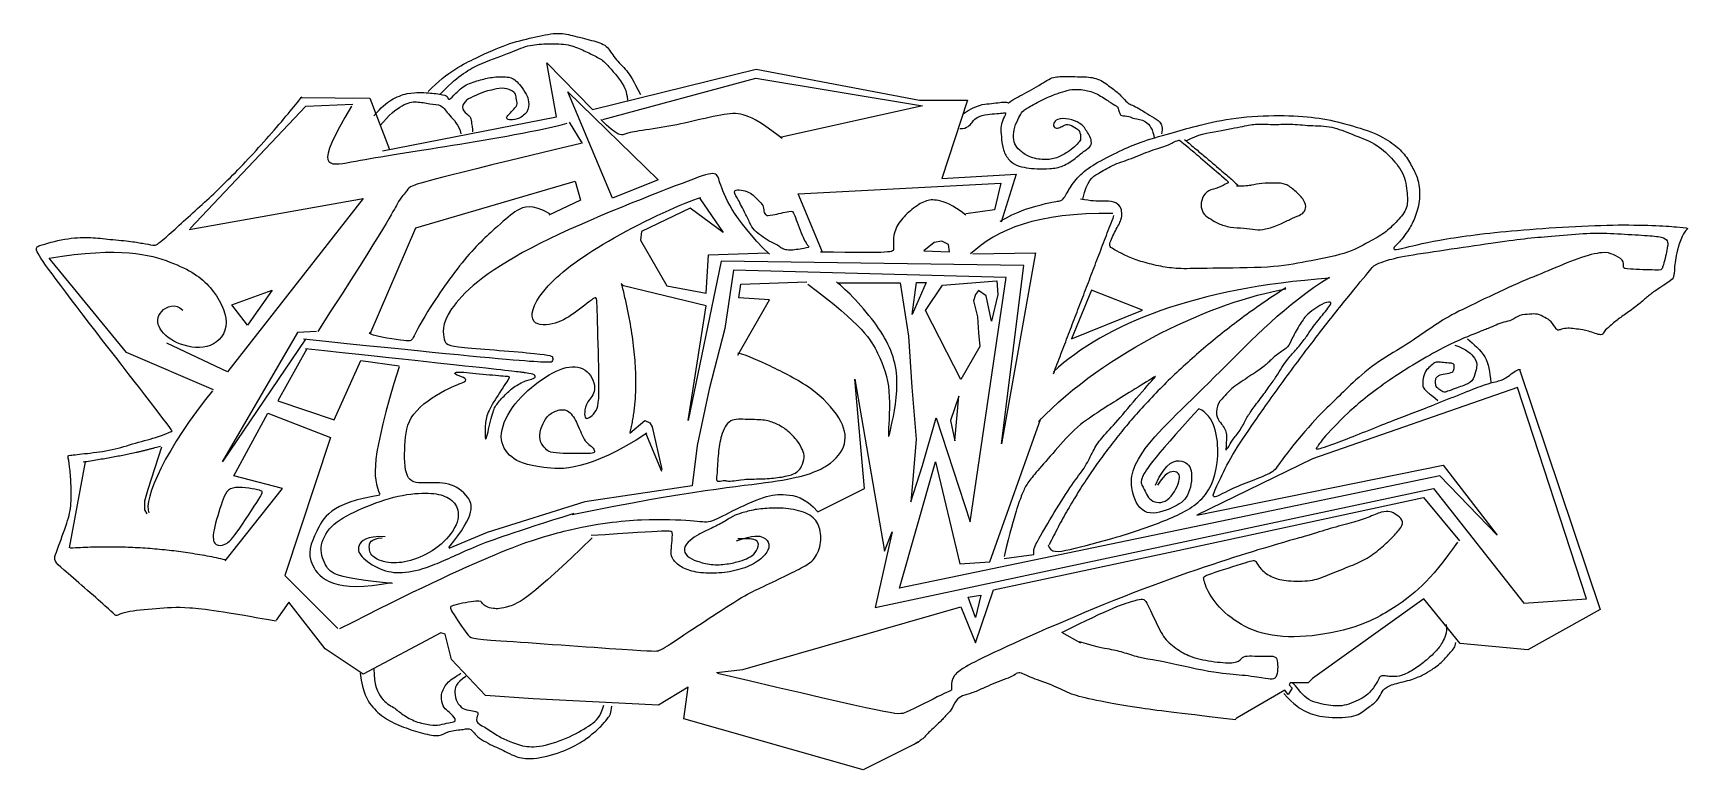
# Model space of a CAD drawing. Header units: millimetres. Extents: x -11.2 to 13.3, y -5.7 to 5.2.
import ezdxf

# ---------------------------------------------------------------- set-up
doc = ezdxf.new("R2010")
doc.units = ezdxf.units.MM
doc.header["$MEASUREMENT"] = 0
doc.layers.add('预设值', color=18, linetype='Continuous', true_color=0x000000)

msp = doc.modelspace()

# ---------------------------------------------------------------- linework, layer by layer
at = {"layer": '预设值'}
for p, q in [((-3.432, 3.935), (-3.573, 4.736)), ((-3.573, 4.736), (-2.898, 4.045)), ((-2.898, 4.045), (-0.481, 4.642)), ((-2.746, 3.898), (-0.486, 4.511)), ((-0.486, 4.511), (1.978, 4.102)), ((-0.481, 4.642), (1.936, 4.186)), ((-7.217, 4.225), (-6.193, 4.212)), ((-6.193, 4.212), (-5.902, 3.452)), ((-2.605, 2.737), (-3.264, 4.306)), ((-3.264, 4.306), (-1.93, 3.004)), ((1.936, 4.186), (2.642, 4.186)), ((2.642, 4.186), (2.265, 3.025)), ((-8.846, 2.288), (-7.135, 4.093)), ((-7.135, 4.093), (-6.444, 4.125)), ((-6.006, 3.433), (-3.432, 3.935)), ((1.978, 4.102), (-0.125, 3.632)), ((-5.509, 2.298), (-3.155, 2.988)), ((-3.155, 2.988), (-3.076, 2.706)), ((-1.93, 3.004), (-2.605, 2.737)), ((0.141, 2.8), (3.139, 2.957)), ((2.265, 3.025), (3.364, 3.088)), ((3.139, 2.957), (3.045, 2.564)), ((3.364, 3.088), (3.144, 2.382)), ((-8.861, 2.273), (-6.288, 2.728)), ((-6.288, 2.728), (-8.296, 0.17)), ((-3.076, 2.706), (-3.547, 2.486)), ((-1.312, 2.728), (-0.967, 2.226)), ((0.502, 1.937), (0.141, 2.8)), ((-1.454, 2.587), (-2.175, 2.241)), ((-0.967, 2.226), (-1.454, 2.587)), ((3.045, 2.564), (2.621, 2.502)), ((-6.184, 0.728), (-5.509, 2.298)), ((-2.175, 2.241), (-2.191, 2.116)), ((-2.191, 2.116), (-1.799, 1.441)), ((2.152, 2.081), (2, 1.958)), ((2, 1.958), (2.376, 1.942)), ((2.266, 2.099), (2.152, 2.081)), ((2.361, 2.052), (2.266, 2.099)), ((2.376, 1.942), (2.361, 2.052)), ((-9.787, 0.452), (-10.933, 1.849)), ((-0.998, 1.802), (-1.485, -0.552)), ((-1.218, 1.331), (-1.187, 1.896)), ((-1.187, 1.896), (-0.308, 1.927)), ((3.475, 1.739), (-0.998, 1.802)), ((2.721, 1.912), (3.647, 1.927)), ((3.647, 1.927), (3.145, -0.898)), ((3.145, -0.898), (3.475, 1.739)), ((-2.442, 1.44), (-2.474, 1.472)), ((-0.816, 1.67), (-0.942, 0.807)), ((3.218, 1.56), (-0.816, 1.67)), ((-0.706, 1.466), (0.267, 1.497)), ((0.722, 1.481), (1.648, 1.481)), ((1.648, 1.481), (1.774, 0.697)), ((2.031, 1.487), (1.827, 1.016)), ((1.827, 1.016), (1.89, 1.487)), ((1.89, 1.487), (2.031, 1.487)), ((2.276, 1.45), (3.076, 1.513)), ((2.684, -2.05), (3.218, 1.56)), ((3.076, 1.513), (3.092, 1.309)), ((-8.233, 1.157), (-7.637, 1.377)), ((-7.637, 1.377), (-7.998, 0.859)), ((-1.218, 1.143), (-2.442, 1.44)), ((-1.799, 1.441), (-1.218, 1.331)), ((-0.753, 0.414), (-0.282, 1.23)), ((-0.738, 1.262), (-0.706, 1.466)), ((-0.282, 1.23), (-0.738, 1.262)), ((2.025, 1.073), (2.276, 1.45)), ((2.762, 1.309), (2.731, 1.215)), ((2.809, 1.372), (2.762, 1.309)), ((2.919, 1.293), (2.809, 1.372)), ((2.998, 0.916), (2.919, 1.293)), ((3.092, 1.309), (2.998, 0.916)), ((4.478, 1.377), (4.18, 0.655)), ((5.232, 1.079), (4.478, 1.377)), ((-7.998, 0.859), (-8.233, 1.157)), ((-1.485, -0.552), (-1.218, 1.143)), ((2.543, 0.053), (2.025, 1.073)), ((2.731, 1.215), (2.794, 0.979)), ((2.794, 0.979), (2.809, 0.744)), ((4.18, 0.655), (5.232, 1.079)), ((-7.261, 0.75), (-8.375, -1.164)), ((-6.978, 0.766), (-7.261, 0.75)), ((-0.942, 0.807), (-1.177, -0.088)), ((2.809, 0.744), (2.825, 0.54)), ((-8.296, 0.17), (-9.191, 0.593)), ((-7.125, 0.508), (-7.549, -0.261)), ((1.774, 0.697), (1.821, -0.057)), ((2.825, 0.54), (2.543, 0.053)), ((-8.5, -0.097), (-9.787, 0.452)), ((-6.717, -0.543), (-6.325, 0.336)), ((-6.325, 0.336), (-5.76, 0.257)), ((1.12, -1.557), (0.979, 0.06)), ((0.979, 0.06), (1.419, -2.483)), ((10.803, 0.2), (11.996, -3.347)), ((-1.177, -0.088), (-1.35, -0.92)), ((1.821, -0.057), (1.883, -0.826)), ((2.517, -0.193), (2.392, -0.554)), ((2.455, -0.852), (2.517, -0.193)), ((10.773, -0.066), (7.744, -1.117)), ((11.793, -3.189), (10.773, -0.066)), ((-8.202, -1.368), (-7.7, -0.442)), ((-7.7, -0.442), (-6.774, -0.803)), ((-7.549, -0.261), (-6.717, -0.543)), ((-2.348, -0.741), (-2.128, -0.552)), ((-2.128, -0.552), (-2.05, -0.584)), ((-2.05, -0.584), (-2.019, -0.646)), ((-2.019, -0.646), (-1.877, -1.274)), ((1.978, -1.218), (2.182, -0.512)), ((2.182, -0.512), (2.684, -2.05)), ((2.392, -0.554), (2.455, -0.852)), ((2.972, -2.64), (3.726, -0.521)), ((-9.27, -0.945), (-9.474, -1.572)), ((-6.774, -0.803), (-7.449, -2.844)), ((-1.35, -0.92), (-1.428, -1.516)), ((1.883, -0.826), (1.836, -1.422)), ((1.638, -3.032), (2.172, -1.164)), ((1.805, -1.752), (1.978, -1.218)), ((2.172, -1.164), (2.533, -2.671)), ((7.744, -1.117), (6.033, -1.949)), ((6.033, -1.949), (9.674, -1.211)), ((9.674, -1.211), (10.475, -2.247)), ((-7.48, -1.557), (-8.202, -1.368)), ((9.627, -1.368), (1.638, -3.032)), ((1.836, -1.422), (1.805, -1.752)), ((10.475, -2.247), (9.627, -1.368)), ((-9.474, -1.572), (-9.521, -1.745)), ((-8.328, -2.624), (-7.48, -1.557)), ((-1.428, -1.516), (-3.013, -1.752)), ((0.43, -1.902), (1.12, -1.557)), ((1.277, -3.315), (9.533, -1.557)), ((5.682, -2.489), (9.386, -1.689)), ((9.386, -1.689), (9.919, -2.332)), ((9.533, -1.557), (10.867, -3.252)), ((-9.521, -1.745), (-9.521, -1.871)), ((-9.521, -1.871), (-9.489, -1.933)), ((-3.013, -1.752), (-4.457, -2.207)), ((1.528, -2.2), (1.277, -3.315)), ((1.419, -2.483), (1.528, -2.2)), ((-4.457, -2.207), (-5.022, -2.442)), ((2.533, -2.671), (2.972, -2.64)), ((3.029, -3.054), (5.682, -2.489)), ((3.184, -2.594), (3.623, -2.531)), ((-7.449, -2.844), (-6.664, -3.628)), ((2.653, -3.164), (2.841, -3.133)), ((2.762, -3.462), (2.653, -3.164)), ((2.762, -3.839), (3.029, -3.054)), ((2.841, -3.133), (2.762, -3.462)), ((-7.387, -3.237), (-7.575, -3.504)), ((-6.853, -3.928), (-7.387, -3.237)), ((-0.675, -4.231), (2.543, -3.305)), ((2.543, -3.305), (2.762, -3.839)), ((9.391, -3.19), (7.743, -4.367)), ((9.925, -3.849), (9.391, -3.19)), ((10.867, -3.252), (11.793, -3.189)), ((11.996, -3.347), (10.929, -3.943)), ((-5.142, -3.692), (-6.288, -4.304)), ((-5.08, -3.708), (-5.142, -3.692)), ((-4.986, -4.085), (-5.08, -3.708)), ((10.929, -3.943), (9.925, -3.849)), ((-6.288, -4.304), (-6.853, -3.928)), ((-4.483, -4.618), (-4.986, -4.085)), ((-1.067, -4.279), (-0.675, -4.231)), ((7.743, -4.367), (7.68, -4.43)), ((-3.777, -4.665), (-4.483, -4.618)), ((-1.486, -4.493), (-1.925, -4.76)), ((-1.548, -4.964), (-1.486, -4.493)), ((7.335, -4.54), (6.629, -4.948)), ((7.382, -4.603), (7.335, -4.54)), ((7.445, -4.509), (7.382, -4.603)), ((7.413, -4.43), (7.398, -4.461)), ((7.398, -4.461), (7.445, -4.509)), ((7.602, -4.43), (7.413, -4.43)), ((7.68, -4.43), (7.602, -4.43)), ((-1.925, -4.76), (-3.777, -4.665)), ((1.104, -5.717), (-1.548, -4.964)), ((6.629, -4.948), (6.613, -4.964)), ((1.92, -5.309), (1.104, -5.717))]:
    msp.add_line(p, q, dxfattribs=at)
for points in [[(-3.243, 3.858), (-3.054, 3.544)], [(-7.141, 0.65), (-8.365, -1.155)], [(-1.877, -1.306), (-2.113, -0.741)], [(-10.4, -1.164), (-10.635, -2.436)], [(4.034, -3.682), (4.316, -3.839)]]:
    msp.add_lwpolyline(points, dxfattribs=at)
for points, degree in [([(-5.331, 4.312), (-5.033, 4.61), (-4.577, 4.83), (-4.169, 5.018), (-3.777, 5.112), (-3.416, 5.191), (-3.212, 5.144), (-2.898, 5.065), (-2.678, 5.003), (-2.584, 4.799), (-2.38, 4.626), (-2.302, 4.485), (-2.192, 4.265)], 3), ([(-5.158, 4.265), (-4.907, 4.532), (-4.593, 4.72), (-4.122, 4.877), (-3.855, 5.003), (-3.589, 5.018), (-3.275, 5.018), (-3.071, 4.94), (-2.882, 4.846), (-2.725, 4.767), (-2.616, 4.626), (-2.474, 4.469), (-2.396, 4.312), (-2.396, 4.265), (-2.38, 4.186)], 3), ([(-6.131, 3.951), (-6.021, 4.077), (-5.88, 4.202), (-5.629, 4.296), (-5.441, 4.296), (-5.346, 4.296), (-5.08, 4.265), (-5.033, 4.233), (-5.033, 4.171), (-4.923, 4.281), (-4.781, 4.422), (-4.546, 4.485), (-4.373, 4.532), (-4.107, 4.532), (-4.028, 4.469), (-3.965, 4.406), (-3.871, 4.265), (-3.84, 4.171), (-3.84, 3.998), (-4.028, 3.888), (-4.138, 3.888), (-4.185, 3.92), (-4.138, 3.967), (-4.091, 4.029), (-3.997, 4.108), (-4.028, 4.186), (-4.028, 4.281), (-4.091, 4.328), (-4.232, 4.375), (-4.405, 4.328), (-4.499, 4.312), (-4.672, 4.233), (-4.797, 4.171), (-4.844, 4.045), (-4.719, 3.951), (-4.703, 3.935), (-4.687, 3.841), (-4.672, 3.778), (-4.672, 3.716)], 3), ([(2.579, 3.982), (2.799, 4.124), (2.956, 4.124), (3.239, 4.171), (3.239, 4.124), (3.317, 4.202), (3.647, 4.359), (3.882, 4.532), (4.039, 4.532), (4.353, 4.532), (4.573, 4.516), (4.761, 4.375), (4.887, 4.281), (4.996, 4.155), (5.043, 4.124), (5.122, 4.092), (5.232, 4.029), (5.373, 3.935), (5.499, 3.873), (5.53, 3.778), (5.514, 3.684)], 3), ([(-7.575, -3.52), (-8.36, -3.378), (-8.925, -3.3), (-9.333, -3.331), (-9.851, -3.378), (-9.945, -3.457), (-9.961, -3.41), (-10.855, -2.641), (-10.871, -2.609), (-10.683, -2.123), (-10.604, -1.856), (-10.604, -1.542), (-10.62, -1.291), (-10.651, -1.071), (-10.667, -1.071), (-10.385, -1.04), (-9.992, -0.993), (-9.663, -0.883), (-9.286, -0.789), (-9.16, -0.726), (-9.113, -0.71), (-9.098, -0.71), (-11.185, 1.973), (-11.138, 2.021), (-10.683, 2.146), (-10.337, 2.162), (-10.086, 2.13), (-9.725, 2.099), (-9.553, 2.068), (-9.38, 2.036), (-9.333, 2.036), (-8.768, 2.554), (-8.234, 3.041), (-7.591, 3.747), (-7.23, 4.186), (-7.198, 4.233)], 3), ([(-6.037, 3.81), (-5.912, 3.967), (-5.692, 4.139), (-5.503, 4.171), (-5.299, 4.124), (-5.127, 4.124), (-5.033, 3.967), (-4.876, 3.825), (-4.844, 3.684)], 3), ([(2.532, 3.763), (2.642, 3.763), (2.721, 3.873), (2.783, 3.935), (2.94, 3.982), (3.082, 3.982), (3.191, 3.998), (3.223, 3.998), (3.16, 3.888), (3.129, 3.778), (3.144, 3.653), (3.16, 3.464), (3.239, 3.307), (3.364, 3.213), (3.521, 3.182), (3.662, 3.166), (3.866, 3.166), (4.055, 3.198), (4.243, 3.323), (4.384, 3.449), (4.478, 3.496), (4.478, 3.606), (4.431, 3.684), (4.384, 3.763), (4.337, 3.825), (4.196, 3.904), (3.992, 3.92), (3.913, 3.857), (3.913, 3.778), (3.976, 3.763), (4.039, 3.794), (4.117, 3.841), (4.243, 3.778), (4.306, 3.731), (4.322, 3.621), (4.306, 3.574), (4.227, 3.496), (4.133, 3.417), (3.961, 3.323), (3.788, 3.292), (3.537, 3.339), (3.411, 3.449), (3.333, 3.527), (3.317, 3.668), (3.348, 3.825), (3.427, 3.967), (3.458, 4.029), (3.6, 4.108), (3.866, 4.249), (4.023, 4.296), (4.149, 4.343), (4.29, 4.343), (4.353, 4.343), (4.573, 4.281), (4.745, 4.155), (4.855, 4.092), (4.871, 4.077), (4.871, 4.045), (4.902, 3.982), (4.902, 3.951), (5.043, 3.951), (5.091, 3.904), (5.279, 3.904), (5.389, 3.747), (5.404, 3.621)], 3), ([(-6.46, 4.093), (-7.041, 3.152), (-6.586, 3.262), (-5.189, 3.481), (-3.823, 3.701), (-3.274, 3.842)], 3), ([(-0.094, 3.616), (-0.377, 3.836), (-0.659, 3.993), (-0.91, 3.993), (-1.428, 3.867), (-1.883, 3.773), (-2.354, 3.71), (-2.417, 3.679), (-2.527, 3.647), (-2.778, 3.898)], 3), ([(3.129, 2.397), (3.38, 2.538), (3.694, 2.633), (3.913, 2.68), (3.992, 2.695), (4.055, 2.695), (4.149, 2.884), (4.306, 3.088), (4.541, 3.26), (4.965, 3.464), (5.216, 3.574), (5.718, 3.716), (6.048, 3.81), (6.597, 3.935), (7.272, 3.967), (7.806, 3.935), (8.214, 3.841), (8.685, 3.7), (8.967, 3.527), (9.124, 3.37), (9.234, 3.166), (9.312, 3.009), (9.344, 2.727), (9.265, 2.444), (9.171, 2.272), (9.077, 2.146), (9.014, 2.068), (8.951, 2.021), (8.936, 1.973), (8.999, 1.973), (9.548, 2.115), (10.568, 2.256), (12.31, 2.366), (13.283, 2.303), (13.299, 2.287), (13.236, 2.24), (13.142, 2.005), (13.111, 1.848), (13.095, 1.722), (13.095, 1.628), (13.079, 1.581), (13.079, 1.534), (12.797, 1.361), (12.703, 1.283), (12.577, 1.173), (12.389, 1.032), (12.247, 0.938), (12.106, 0.812), (12.043, 0.765), (12.043, 0.686), (11.808, 0.781), (11.667, 0.796), (11.572, 0.812), (11.463, 0.812), (11.384, 0.781), (11.353, 0.781), (11.274, 0.922), (11.18, 0.969), (11.07, 1.032), (10.96, 1.016), (10.803, 1.016), (10.694, 0.922), (10.568, 0.906), (10.458, 0.859), (10.348, 0.812), (10.191, 0.749), (9.673, 0.545), (8.779, -0.004), (8.245, -0.444), (7.853, -0.867), (7.821, -0.946), (7.759, -0.993), (8.041, -0.914), (8.92, -0.553), (9.438, -0.365), (10.348, 0.012), (10.521, 0.027), (10.647, 0.106), (10.788, 0.216), (10.819, 0.2)], 3), ([(5.886, 3.585), (6.043, 3.679), (6.356, 3.726), (6.749, 3.804), (6.906, 3.836), (7.204, 3.82), (7.408, 3.836), (7.706, 3.804), (8.036, 3.804), (8.318, 3.679), (8.679, 3.553), (8.915, 3.333), (9.119, 3.082), (9.15, 2.753), (9.15, 2.564), (8.978, 2.376), (8.821, 2.219), (8.585, 2.094), (8.256, 1.905), (7.628, 1.795), (7.173, 1.701), (6.168, 1.701), (5.776, 1.685), (5.54, 1.717), (5.258, 1.78), (5.038, 1.858), (4.881, 1.937), (4.771, 1.999), (4.724, 2.031), (4.834, 2.266), (4.928, 2.423), (4.928, 2.517), (4.913, 2.611), (4.818, 2.69), (4.646, 2.69), (4.473, 2.69), (4.316, 2.721)], 3), ([(-3.07, 3.544), (-5.299, 3.01), (-5.628, 2.901), (-5.613, 2.869), (-5.785, 2.697), (-5.911, 2.383), (-6.962, 0.766)], 3), ([(4.348, 2.721), (4.41, 3.004), (4.583, 3.098), (4.771, 3.224), (5.07, 3.318), (5.352, 3.443), (5.635, 3.522), (5.666, 3.553), (5.776, 3.6), (5.791, 3.585), (6.529, 2.957), (6.498, 2.972), (6.356, 2.878), (6.2, 2.863), (6.105, 2.737), (6.09, 2.596), (6.137, 2.486), (6.247, 2.423), (6.341, 2.36), (6.529, 2.298), (6.733, 2.298), (6.906, 2.266), (7.031, 2.266), (7.267, 2.345), (7.408, 2.423), (7.565, 2.486), (7.612, 2.517), (7.659, 2.611), (7.612, 2.721), (7.487, 2.847), (7.345, 2.957), (7.204, 2.957), (6.984, 2.957), (6.843, 2.925), (6.749, 2.91), (6.623, 2.91)], 3), ([(5.854, 3.6), (6.608, 2.972), (6.639, 2.925)], 2), ([(-0.282, 1.905), (-0.832, 2.439), (-1.083, 3.129), (-1.051, 3.161), (-4.159, 1.952), (-5.163, 1.011), (-5.085, 0.587), (-5.038, 0.54), (-3.516, 0.43), (-3.484, 0.383), (-3.484, 0.32), (-3.547, 0.273), (-7.172, 0.65)], 3), ([(-2.097, -0.741), (-2.96, -1.306), (-3.761, -1.259), (-4.122, -1.117), (-4.31, -0.819), (-4.122, -0.348), (-3.698, 0.044), (-3.274, 0.28), (-2.945, 0.217), (-2.819, -0.129), (-2.992, -0.27), (-3.023, -0.442), (-3.007, -0.537), (-2.929, -0.505), (-2.835, -0.411), (-2.803, -0.27), (-2.803, 0.138), (-2.835, 1.253), (-2.835, 1.3), (-3.18, 1.017), (-3.478, 0.845), (-3.886, 0.86), (-3.682, 1.41), (-2.709, 2.132), (-1.532, 2.681), (-1.297, 2.744)], 3), ([(-0.789, 2.85), (-0.82, 2.831), (-0.747, 2.727), (-0.716, 2.648), (-0.653, 2.538), (-0.574, 2.366), (-0.512, 2.256), (-0.402, 2.177), (-0.292, 2.099), (-0.151, 2.036), (-0.104, 1.989), (-0.041, 1.973), (0.022, 1.958), (0.32, 2.005), (0.289, 2.02), (0.21, 2.146), (0.069, 2.538), (0.053, 2.554), (-0.276, 2.476), (-0.339, 2.476), (-0.37, 2.538), (-0.37, 2.633), (-0.449, 2.695), (-0.559, 2.837), (-0.757, 2.868), (-0.789, 2.85)], 3), ([(2.621, 2.486), (2.417, 2.643), (2.182, 2.721), (2.025, 2.706), (1.821, 2.58), (1.632, 2.392), (1.538, 2.188), (1.554, 1.952), (1.554, 1.921), (0.471, 1.937)], 3), ([(-3.531, 2.502), (-3.798, 2.659), (-4.033, 2.564), (-4.253, 2.36), (-4.771, 1.905), (-5.415, 0.963), (-5.572, 0.618), (-5.603, 0.618), (-6.168, 0.697), (-6.199, 0.744)], 3), ([(4.793, 2.508), (3.663, 2.524), (3.082, 2.273), (2.69, 1.912)], 3), ([(3.914, 0.138), (4.361, 1.308), (4.809, 2.477)], 2), ([(6.288, -1.678), (6.32, -1.689), (6.529, -1.563), (6.827, -1.454), (7.188, -1.312), (7.22, -1.218), (7.706, -0.606), (8.052, -0.276), (8.287, -0.041), (8.648, 0.289), (9.119, 0.555), (9.433, 0.775), (9.731, 0.979), (10.186, 1.199), (10.814, 1.497), (11.222, 1.654), (11.677, 1.858), (12.069, 1.952), (12.179, 1.905), (12.352, 1.827), (12.336, 1.701), (12.368, 1.685), (12.886, 1.67), (12.917, 1.67), (12.995, 2.015), (12.995, 2.046), (12.995, 2.125), (12.886, 2.172), (12.587, 2.188), (12.132, 2.219), (11.771, 2.219), (11.253, 2.172), (10.892, 2.141), (10.421, 2.078), (9.699, 1.968), (9.04, 1.874), (8.773, 1.795), (8.664, 1.748), (8.632, 1.717), (8.193, 1.183), (7.785, 0.665), (7.267, -0.025), (6.827, -0.653), (6.513, -1.124), (6.341, -1.501), (6.257, -1.668), (6.288, -1.678)], 3), ([(-10.933, 1.849), (-9.866, 2.022), (-9.018, 1.786), (-8.516, 1.457), (-8.218, 0.86), (-8.516, 0.484), (-9.018, 0.546), (-9.348, 0.797), (-9.332, 1.08), (-9.066, 1.19), (-8.956, 1.08)], 3), ([(-2.474, 1.472), (-2.128, 0.122), (-2.348, -0.725)], 2), ([(0.283, 1.466), (1.099, 0.854), (1.35, 0.414), (1.522, -0.072), (1.46, -0.857), (1.491, -0.779), (1.679, 0.132), (1.381, 0.838), (0.848, 1.387), (0.706, 1.497)], 3), ([(7.995, 1.551), (6.017, 1.41), (4.683, 0.876), (3.914, 0.17)], 3), ([(5.421, -1.51), (5.578, -1.149), (5.86, -1.117), (5.986, -1.29), (5.923, -1.698), (5.703, -1.839), (5.264, -1.996), (5.044, -1.635), (5.06, -1.07), (6.347, 0.107), (7.351, 1.174), (7.995, 1.567)], 3), ([(3.694, -0.568), (4.699, 0.484), (6.284, 1.206), (7.351, 1.394)], 3), ([(7.351, 1.41), (4.95, -0.129), (3.851, -2.389)], 2), ([(6.326, -0.464), (6.318, -0.413), (6.339, -0.287), (6.464, -0.177), (6.511, -0.099), (6.794, 0.09), (7.013, 0.231), (7.108, 0.325), (7.249, 0.451), (7.39, 0.529), (7.437, 0.655), (7.563, 0.89), (7.673, 1.031), (7.798, 1.11), (7.908, 1.188), (8.065, 1.22), (7.924, 1.047), (7.72, 0.796), (7.657, 0.686), (7.531, 0.529), (7.39, 0.372), (7.312, 0.262), (7.233, 0.137), (7.139, -0.004), (7.013, -0.177), (6.856, -0.381), (6.762, -0.522), (6.684, -0.695), (6.543, -0.852), (6.511, -0.946), (6.464, -0.978), (6.464, -1.009), (6.47, -0.82), (6.478, -0.744), (6.437, -0.653), (6.389, -0.593), (6.335, -0.515), (6.326, -0.464)], 3), ([(-5.022, -2.427), (-4.614, -1.924), (-4.724, -1.658), (-5.007, -1.454), (-5.415, -1.485), (-5.681, -1.454), (-5.681, -0.904), (-5.634, -0.449), (-5.038, -0.057), (-4.74, 0.022), (-4.787, 0.085), (-4.959, 0.132), (-4.928, 0.179), (-4.52, 0.132), (-4.128, 0.1), (-4.112, 0.1), (-4.332, -0.229), (-4.473, -0.465), (-4.489, -0.653), (-4.489, -0.826), (-4.473, -0.857), (-4.379, -0.433), (-4.332, -0.323), (-4.19, -0.167), (-4.049, -0.041), (-3.861, 0.053), (-3.735, 0.069), (-3.751, 0.132), (-3.845, 0.147), (-4.081, 0.179), (-7.141, 0.508)], 3), ([(9.846, 0.561), (10.019, 0.514), (10.176, 0.341), (10.176, 0.263), (10.16, 0.184), (10.113, 0.012), (9.972, -0.035), (9.893, -0.067), (9.752, -0.114), (9.689, -0.145), (9.626, -0.098), (9.564, -0.051), (9.564, 0.012), (9.564, 0.074), (9.595, 0.106), (9.658, 0.137), (9.815, 0.153), (9.83, 0.184), (9.846, 0.247), (9.83, 0.294), (9.768, 0.294), (9.642, 0.31), (9.595, 0.31), (9.548, 0.31), (9.485, 0.247), (9.407, 0.184), (9.375, 0.059), (9.375, -0.02), (9.375, -0.067), (9.454, -0.145), (9.485, -0.161), (9.595, -0.255)], 3), ([(10.034, 0.655), (10.129, 0.577), (10.333, 0.404), (10.364, 0.169), (10.38, 0.012)], 3), ([(-3.202, -1.94), (-1.428, -1.579), (0, -1.469), (0.628, -1.234), (0.879, -0.904), (0.801, -0.528), (0.361, -0.057), (-0.314, 0.273), (-0.581, 0.398), (-0.753, 0.446)], 3), ([(-5.76, 0.242), (-6.184, -1.14), (-6.152, -1.391), (-6.042, -1.642)], 3), ([(3.623, -2.531), (3.623, -2.484), (3.623, -2.453), (3.67, -2.343), (3.922, -1.919), (4.204, -1.464), (4.377, -1.26), (4.487, -1.025), (4.596, -0.836), (4.785, -0.648), (5.083, -0.287), (5.46, 0.137), (5.413, 0.09), (5.02, -0.146), (4.722, -0.334), (4.596, -0.413), (4.22, -0.664), (3.89, -1.056), (3.639, -1.339), (3.514, -1.495), (3.451, -1.637), (3.372, -1.841), (3.278, -2.186), (3.184, -2.563)], 3), ([(-8.516, -0.113), (-9.191, -0.929), (-9.552, -1.729), (-9.458, -1.918)], 3), ([(-3.232, -0.436), (-3.279, -0.391), (-3.384, -0.381), (-3.556, -0.459), (-3.635, -0.601), (-3.682, -0.726), (-3.682, -0.867), (-3.588, -0.977), (-3.541, -1.024), (-3.337, -1.04), (-3.101, -1.04), (-2.991, -1.04), (-2.866, -1.04), (-2.866, -0.993), (-2.913, -0.93), (-2.991, -0.883), (-3.054, -0.773), (-3.101, -0.648), (-3.185, -0.48), (-3.232, -0.436)], 3), ([(3.836, -2.389), (3.867, -2.514), (4.087, -2.483), (4.871, -2.279), (5.562, -2.043), (6.174, -1.761), (6.41, -1.133), (6.3, -0.474), (6.064, -0.38)], 3), ([(6.064, -0.38), (5.342, -1.164), (5.17, -1.463), (5.248, -1.525), (5.327, -1.761), (5.609, -1.792), (5.813, -1.416), (5.75, -1.274), (5.562, -1.321), (5.452, -1.51)], 3), ([(-0.88, -0.574), (-0.82, -0.527), (-0.653, -0.538), (-0.355, -0.538), (-0.213, -0.585), (-0.025, -0.679), (0.148, -0.867), (0.21, -0.993), (0.242, -1.087), (0.195, -1.244), (0.132, -1.307), (0.069, -1.354), (-0.166, -1.401), (-0.402, -1.417), (-0.684, -1.417), (-0.81, -1.448), (-0.92, -1.448), (-0.951, -1.432), (-1.077, -1.464), (-1.061, -1.401), (-1.045, -1.056), (-1.014, -0.82), (-0.941, -0.622), (-0.88, -0.574)], 3), ([(-10.431, -1.164), (-9.709, -1.055), (-9.285, -0.929)], 2), ([(-8.216, -1.55), (-8.114, -1.522), (-7.769, -1.595), (-7.753, -1.595), (-8.208, -2.301), (-8.334, -2.395), (-8.475, -2.411), (-8.538, -2.27), (-8.381, -1.767), (-8.318, -1.579), (-8.216, -1.55)], 3), ([(-6.042, -1.658), (-6.78, -1.767), (-7, -2.238), (-7.188, -2.646), (-6.702, -3.117), (-5.87, -2.945)], 3), ([(-5.854, -2.96), (-6.702, -2.882), (-6.843, -2.725), (-6.953, -2.442), (-6.796, -2.097), (-6.388, -1.877), (-5.823, -1.658), (-5.336, -1.61), (-5.069, -1.658), (-4.881, -1.799), (-4.865, -2.081), (-5.163, -2.442), (-5.556, -2.631), (-5.885, -2.678), (-6.168, -2.584), (-6.215, -2.427), (-6.184, -2.301), (-6.011, -2.285)], 3), ([(-6.633, -3.628), (-4.451, -2.514), (-3.18, -2.106), (-2.128, -1.996), (-1.359, -2.028), (-1.171, -2.075), (-0.873, -1.902), (-0.324, -1.651), (-0.072, -1.635), (0.242, -1.682), (0.43, -1.902)], 3), ([(-5.964, -2.27), (-6.246, -2.254), (-6.403, -2.411), (-6.325, -2.584), (-5.995, -2.788), (-5.681, -2.819), (-5.258, -2.709), (-4.661, -2.411), (-4.081, -2.207), (-3.17, -1.924)], 3), ([(-2.903, -2.285), (-3.814, -3.18), (-4.19, -3.337), (-4.379, -3.337), (-4.473, -3.305), (-4.536, -3.258), (-4.551, -3.196), (-5.007, -3.29), (-5.022, -3.321), (-4.708, -3.776), (-4.693, -3.776), (-2.04, -3.965), (-1.915, -3.965), (-1.773, -3.871), (-0.753, -3.196), (-0.518, -3.07), (-0.141, -2.897), (0.173, -2.74), (0.377, -2.631), (0.487, -2.395), (0.471, -2.113), (0.345, -1.94), (0.031, -1.846), (-0.267, -1.846), (-0.502, -1.862), (-0.706, -1.924), (-0.816, -1.956), (-0.973, -2.066), (-1.177, -2.16), (-1.334, -2.238), (-1.46, -2.317), (-1.569, -2.442), (-1.507, -2.568), (-1.365, -2.631), (-1.146, -2.693), (-0.91, -2.678), (-0.706, -2.631), (-0.596, -2.584), (-0.486, -2.521), (-0.424, -2.364), (-0.502, -2.301), (-0.612, -2.301), (-0.753, -2.301)], 3), ([(9.888, -2.348), (9.48, -2.945), (8.93, -3.353), (8.413, -3.619), (7.628, -3.776), (6.969, -3.729), (6.513, -3.478), (6.215, -3.149), (6.121, -2.866), (6.137, -2.85), (6.859, -2.615), (6.906, -2.615), (6.969, -2.756), (7.157, -2.882), (7.361, -2.929), (7.738, -2.929), (7.942, -2.85), (8.287, -2.709), (8.522, -2.615), (8.758, -2.442), (8.915, -2.285), (9.072, -2.128), (9.087, -2.019), (8.978, -1.94), (8.899, -1.893), (8.773, -1.893), (8.569, -1.987), (8.334, -2.066), (8.004, -2.144), (7.691, -2.254), (7.188, -2.38), (5.179, -3.023), (2.653, -4.137), (2.417, -4.326), (2.401, -4.498), (2.417, -4.545), (2.37, -4.545), (1.617, -4.938), (1.601, -4.906), (-1.051, -4.294)], 3), ([(-0.769, -2.332), (-0.518, -2.238), (-0.345, -2.27), (-0.282, -2.38), (-0.298, -2.489), (-0.471, -2.662), (-0.753, -2.772), (-1.067, -2.819), (-1.381, -2.803), (-1.601, -2.725), (-1.726, -2.599), (-1.742, -2.505), (-1.726, -2.38), (-1.711, -2.175), (-1.742, -2.175), (-2.919, -2.254)], 3), ([(-10.619, -2.436), (-9.442, -2.357), (-8.328, -2.608)], 2), ([(4.049, -3.682), (4.756, -3.321), (5.211, -3.18), (5.274, -3.18), (5.462, -3.619), (5.587, -3.823), (5.807, -3.98), (6.011, -4.075), (6.404, -4.137), (6.655, -4.137), (6.702, -4.043), (6.796, -4.027), (6.984, -4.043), (7.188, -4.027), (7.22, -4.075), (7.235, -4.184), (7.22, -4.341), (7.157, -4.388), (7.031, -4.357), (6.655, -4.31), (6.309, -4.294), (5.352, -4.075), (5.242, -4.075), (4.991, -3.996), (4.787, -3.933), (4.599, -3.918), (4.3, -3.823)], 3), ([(9.721, -3.567), (9.736, -3.692), (9.658, -3.849), (9.579, -3.959), (9.407, -4.116), (9.234, -4.242), (9.046, -4.336), (8.936, -4.336), (8.857, -4.336), (8.779, -4.32), (8.732, -4.336), (8.716, -4.399), (8.622, -4.54), (8.512, -4.65), (8.198, -4.791), (7.963, -4.76), (7.633, -4.697), (7.508, -4.477), (7.445, -4.43)], 3), ([(7.319, -4.587), (7.476, -4.76), (7.649, -4.869), (7.9, -4.948), (8.371, -4.948), (8.528, -4.822), (8.685, -4.713), (8.747, -4.618), (8.795, -4.509), (8.936, -4.446), (9.234, -4.383), (9.391, -4.304), (9.501, -4.242), (9.673, -4.116), (9.783, -3.975), (9.862, -3.896), (9.862, -3.834)], 3), ([(-6.335, -4.289), (-6.288, -4.587), (-6.178, -4.775), (-5.974, -4.964), (-5.692, -5.089), (-5.409, -5.183), (-5.142, -5.23), (-5.048, -5.136), (-4.781, -5.121), (-4.703, -5.089), (-4.609, -5.246), (-4.279, -5.403), (-4.201, -5.435), (-4.06, -5.513), (-3.855, -5.576), (-3.4, -5.482), (-3.055, -5.309), (-2.898, -5.183), (-2.773, -5.074), (-2.678, -4.964), (-2.616, -4.869), (-2.616, -4.775)], 3), ([(-6.131, -4.226), (-6.131, -4.461), (-6.021, -4.697), (-5.833, -4.791), (-5.707, -4.901), (-5.519, -5.011), (-5.284, -5.058), (-5.158, -5.058), (-5.017, -5.011), (-4.923, -5.011), (-4.923, -4.948), (-5.048, -4.838), (-5.111, -4.791), (-5.142, -4.618), (-5.111, -4.54), (-5.048, -4.414), (-4.923, -4.336), (-4.844, -4.289)], 3), ([(-4.771, -4.337), (-4.928, -4.431), (-4.944, -4.588), (-4.912, -4.713), (-4.818, -4.823), (-4.693, -4.839), (-4.599, -4.855), (-4.583, -4.886), (-4.646, -5.011), (-4.504, -5.074), (-4.3, -5.215), (-4.175, -5.278), (-3.939, -5.372), (-3.673, -5.388), (-3.217, -5.231), (-2.904, -5.043), (-2.778, -4.933), (-2.731, -4.76)], 3), ([(6.613, -4.979), (5.844, -4.885), (5.153, -4.807), (4.494, -4.681), (4.165, -4.603), (3.945, -4.477), (3.568, -4.352), (3.458, -4.289), (3.38, -4.273), (3.317, -4.336), (3.176, -4.383), (3.019, -4.446), (2.878, -4.509), (2.705, -4.587), (2.564, -4.618), (2.47, -4.681), (2.407, -4.838), (2.328, -4.901), (2.313, -4.932), (2.187, -5.058), (2.046, -5.183), (1.999, -5.246), (1.936, -5.293), (1.857, -5.34)], 3)]:
    msp.add_open_spline(points, degree=degree, dxfattribs=at)

doc.saveas('drawing.dxf')
